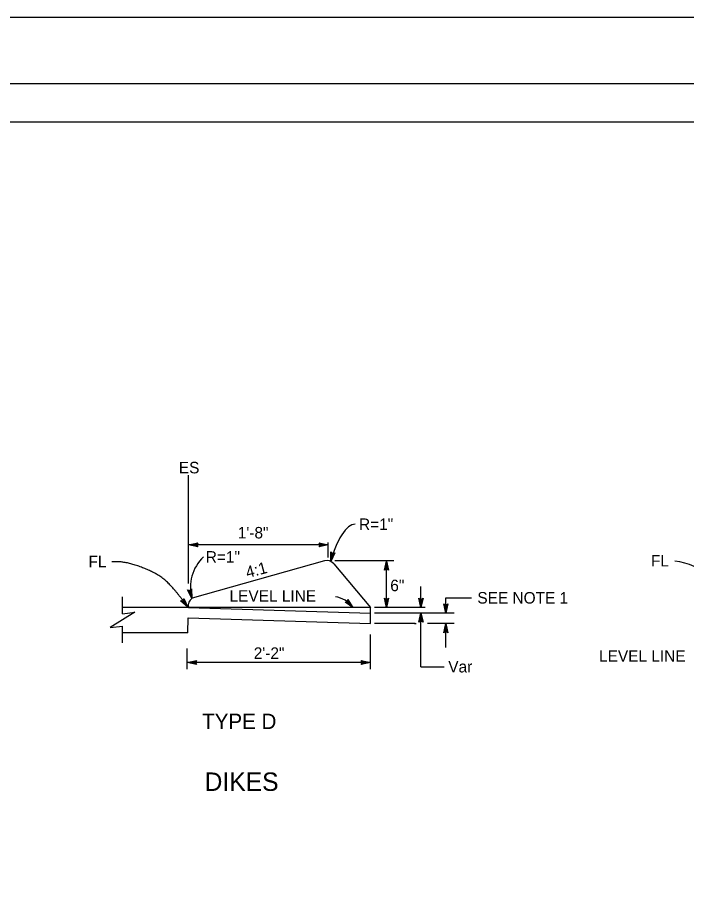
# Model space of a CAD drawing. Extents: x -894 to 866, y -472 to 714.
# Drawn here: x -238 to 198, y 149 to 714 of the extents above; entities that cross this region are included whole.
import ezdxf

# ---------------------------------------------------------------- set-up
doc = ezdxf.new("R2010")
doc.units = 0
for name, color, linetype in [('60 Nongeo Data', 7, 'Continuous'), ('border_PLOTTING-ELEMENTS', 7, 'Continuous'), ('border_rw_22x34_Cut_Lines', 7, 'Continuous'), ('border_SHEET', 7, 'Continuous'), ('rd_HMA-DIKE', 7, 'Continuous'), ('rd_HMA-DIKE-anno', 7, 'Continuous')]:
    doc.layers.add(name, color=color, linetype=linetype)

msp = doc.modelspace()

# ---------------------------------------------------------------- linework, layer by layer
at = {"layer": '60 Nongeo Data'}
for p, q in [((-169.28, 325.42), (-169.28, 336.42)), ((-169.28, 306.42), (-169.28, 317.42))]:
    msp.add_line(p, q, dxfattribs=at)
msp.add_lwpolyline([(-169.28, 325.42), (-161.28, 326.42), (-177.28, 316.42), (-169.28, 317.42)], dxfattribs=at)
at = {"layer": 'border_PLOTTING-ELEMENTS'}
for points in [[(-894.04, -472.44), (865.96, -472.44), (865.96, 713.56), (-894.04, 713.56)], [(-864.04, 670.56), (835.96, 670.56), (835.96, -429.44), (-864.04, -429.44)]]:
    msp.add_lwpolyline(points, close=True, dxfattribs=at)
at = {"layer": 'border_rw_22x34_Cut_Lines'}
msp.add_lwpolyline([(-864.04, 670.56), (835.96, 670.56), (835.96, -429.44), (-864.04, -429.44)], close=True, dxfattribs=at)
at = {"layer": 'border_SHEET'}
msp.add_line((-814.04, 645.56), (810.96, 645.56), dxfattribs=at)
at = {"layer": 'rd_HMA-DIKE'}
for p, q in [((-37.87, 359.85), (-123.96, 335.47)), ((-31.79, 357.97), (-7.99, 329.55)), ((-126.46, 329.55), (-169.28, 329.55)), ((-34.32, 329.55), (-126.46, 329.55)), ((-126.27, 329.58), (-7.99, 325.89)), ((-7.99, 329.55), (-34.32, 329.55)), ((-7.99, 319.14), (-7.99, 329.55)), ((-126.86, 312.95), (-126.62, 322.84)), ((-126.62, 322.84), (-7.99, 319.14)), ((-126.86, 312.95), (-169.28, 312.95))]:
    msp.add_line(p, q, dxfattribs=at)
for centre, radius, start, end in [((-36.28, 354.22), 5.85, 39.9364, 105.8119), ((-121.21, 330.99), 5.25, 121.5758, 195.5976)]:
    msp.add_arc(centre, radius, start, end, dxfattribs=at)
at = {"layer": 'rd_HMA-DIKE-anno'}
for p, q in [((-126.26, 345.05), (-126.26, 415.72)), ((-126.27, 370.28), (-120.27, 371.61)), ((-35.36, 370.28), (-126.27, 370.28)), ((-120.27, 368.94), (-126.27, 370.28)), ((-126.27, 370.28), (-126.27, 370.28)), ((-120.49, 369.3), (-124.89, 370.28)), ((-124.88, 370.29), (-120.5, 371.25)), ((-123.51, 370.28), (-120.68, 370.91)), ((-120.72, 369.66), (-123.51, 370.28)), ((-122.13, 370.28), (-120.92, 370.55)), ((-120.9, 370.01), (-122.13, 370.28)), ((-120.27, 371.61), (-121.07, 370.28)), ((-121.07, 370.28), (-120.27, 368.94)), ((-120.27, 371.61), (-120.27, 371.61)), ((-120.27, 368.94), (-120.27, 368.94)), ((-40.56, 370.28), (-41.36, 371.62)), ((-41.36, 371.62), (-41.36, 371.62)), ((-41.36, 371.62), (-35.36, 370.28)), ((-35.36, 370.28), (-41.36, 368.95)), ((-41.36, 368.95), (-40.56, 370.28)), ((-41.36, 368.95), (-41.36, 368.95)), ((-41.15, 371.27), (-36.74, 370.28)), ((-36.75, 370.28), (-41.13, 369.31)), ((-38.13, 370.28), (-40.95, 369.66)), ((-40.91, 370.91), (-38.13, 370.28)), ((-40.74, 370.56), (-39.51, 370.29)), ((-39.51, 370.29), (-40.72, 370.02)), ((-35.36, 362.1), (-35.36, 371.89)), ((-35.36, 370.28), (-35.36, 370.28)), ((-33.76, 359.5), (-33.65, 365.64)), ((-31.06, 365.02), (-33.76, 359.5)), ((-33.65, 365.64), (-33.65, 365.64)), ((-33.65, 365.64), (-32.55, 364.56)), ((-33.44, 360.85), (-33.36, 365.33)), ((-31.45, 364.89), (-33.44, 360.84)), ((-33.12, 362.19), (-33.06, 365.08)), ((-31.86, 364.75), (-33.12, 362.19)), ((-32.79, 363.53), (-32.77, 364.77)), ((-32.24, 364.66), (-32.79, 363.53)), ((-32.55, 364.56), (-31.06, 365.02)), ((-31.06, 365.02), (-31.06, 365.02)), ((-33.76, 359.5), (-33.76, 359.5)), ((7.26, 359.85), (-31.1, 359.85)), ((1.19, 353.71), (2.53, 359.71)), ((1.55, 353.92), (2.53, 358.33)), ((1.91, 354.16), (2.53, 356.94)), ((2.53, 359.71), (2.53, 359.71)), ((2.53, 359.71), (3.86, 353.71)), ((2.53, 329.55), (2.53, 359.71)), ((2.53, 356.94), (3.16, 354.12)), ((2.54, 358.32), (3.5, 353.94)), ((2.53, 354.51), (1.19, 353.71)), ((1.19, 353.71), (1.19, 353.71)), ((2.25, 354.33), (2.53, 355.56)), ((2.53, 355.56), (2.8, 354.35)), ((3.86, 353.71), (2.53, 354.51)), ((3.86, 353.71), (3.86, 353.71)), ((-124.09, 335.5), (-126.97, 340.93)), ((-126.97, 340.93), (-126.97, 340.93)), ((-126.97, 340.93), (-125.47, 340.51)), ((-124.47, 336.84), (-126.56, 340.8)), ((-124.82, 338.16), (-126.18, 340.72)), ((-125.19, 339.49), (-125.77, 340.59)), ((-125.47, 340.51), (-124.39, 341.64)), ((-125.25, 340.75), (-125.19, 339.49)), ((-124.96, 341.01), (-124.82, 338.16)), ((-124.68, 341.33), (-124.46, 336.83)), ((-124.39, 341.64), (-124.39, 341.64)), ((-124.39, 341.64), (-124.09, 335.5)), ((24.93, 329.55), (24.93, 343.18)), ((-131.49, 333.77), (-129.95, 333.92)), ((-126.86, 329.73), (-131.49, 333.77)), ((-131.49, 333.77), (-131.49, 333.77)), ((-127.69, 330.85), (-131.07, 333.79)), ((-128.5, 331.96), (-130.68, 333.86)), ((-129.32, 333.07), (-130.25, 333.88)), ((-129.95, 333.92), (-129.34, 335.35)), ((-129.83, 334.22), (-129.32, 333.07)), ((-129.65, 334.57), (-128.5, 331.96)), ((-129.5, 334.97), (-127.68, 330.84)), ((-129.34, 335.35), (-129.34, 335.35)), ((-129.34, 335.35), (-126.86, 329.73)), ((-124.09, 335.5), (-124.09, 335.5)), ((-24.49, 332.88), (-22.97, 333.23)), ((-21.27, 331.49), (-23.69, 333.07)), ((-22.23, 332.48), (-23.27, 333.16)), ((-22.97, 333.23), (-22.58, 334.74)), ((-22.9, 333.55), (-22.23, 332.48)), ((-22.77, 333.92), (-21.27, 331.49)), ((-22.68, 334.34), (-20.3, 330.5)), ((-22.58, 334.74), (-22.58, 334.74)), ((-22.58, 334.74), (-19.34, 329.51)), ((2.53, 329.55), (1.2, 335.55)), ((1.2, 335.55), (1.2, 335.55)), ((1.2, 335.55), (2.53, 334.75)), ((2.53, 330.94), (1.56, 335.31)), ((2.53, 332.31), (1.91, 335.13)), ((2.54, 333.69), (2.27, 334.9)), ((2.53, 334.75), (3.87, 335.55)), ((3.87, 335.55), (2.53, 329.55)), ((3.52, 335.33), (2.53, 330.93)), ((3.16, 335.1), (2.53, 332.31)), ((2.81, 334.92), (2.54, 333.69)), ((3.87, 335.55), (3.87, 335.55)), ((24.93, 329.55), (23.6, 335.55)), ((23.6, 335.55), (23.6, 335.55)), ((23.6, 335.55), (24.93, 334.75)), ((24.93, 330.94), (23.96, 335.31)), ((24.93, 332.31), (24.31, 335.13)), ((24.93, 333.69), (24.67, 334.9)), ((24.93, 334.75), (26.27, 335.55)), ((26.27, 335.55), (24.93, 329.55)), ((25.91, 335.33), (24.93, 330.93)), ((25.55, 335.1), (24.93, 332.31)), ((25.21, 334.92), (24.93, 333.69)), ((26.27, 335.55), (26.27, 335.55)), ((41.06, 335.8), (57.8, 335.8)), ((41.06, 329.55), (41.06, 335.8)), ((-126.86, 329.73), (-126.86, 329.73)), ((-19.34, 329.51), (-24.49, 332.88)), ((-24.49, 332.88), (-24.49, 332.88)), ((-20.31, 330.51), (-24.06, 332.96)), ((-19.34, 329.51), (-19.34, 329.51)), ((27.6, 329.55), (-5.38, 329.55)), ((2.53, 329.55), (2.53, 329.55)), ((24.93, 329.55), (24.93, 329.55)), ((41.15, 325.89), (39.82, 331.89)), ((39.82, 331.89), (39.82, 331.89)), ((39.82, 331.89), (41.15, 331.09)), ((41.15, 327.28), (40.18, 331.66)), ((41.15, 328.65), (40.53, 331.48)), ((41.15, 330.03), (40.89, 331.24)), ((41.15, 331.09), (42.49, 331.89)), ((42.49, 331.89), (41.15, 325.89)), ((42.13, 331.67), (41.15, 327.27)), ((41.77, 331.44), (41.15, 328.65)), ((41.43, 331.26), (41.15, 330.03)), ((42.49, 331.89), (42.49, 331.89)), ((39.23, 325.89), (-5.38, 325.89)), ((23.59, 319.89), (24.93, 325.89)), ((23.95, 320.11), (24.93, 324.51)), ((24.31, 320.34), (24.93, 323.13)), ((24.65, 320.52), (24.93, 321.75)), ((24.93, 325.89), (24.93, 325.89)), ((24.93, 325.89), (26.26, 319.89)), ((24.93, 324.5), (25.9, 320.13)), ((24.93, 323.13), (25.55, 320.3)), ((24.93, 321.75), (25.2, 320.54)), ((46.56, 325.89), (38.1, 325.89)), ((41.15, 325.89), (41.15, 325.89)), ((21.12, 319.14), (-5.38, 319.14)), ((20.69, 319.14), (21.76, 319.14)), ((24.93, 320.69), (23.59, 319.89)), ((23.59, 319.89), (23.59, 319.89)), ((24.84, 290.97), (24.84, 321.35)), ((26.26, 319.89), (24.93, 320.69)), ((26.26, 319.89), (26.26, 319.89)), ((46.56, 319.14), (29.07, 319.14)), ((39.81, 313.11), (41.15, 319.11)), ((40.17, 313.32), (41.15, 317.73)), ((40.53, 313.56), (41.15, 316.34)), ((41.15, 319.11), (41.15, 319.11)), ((41.15, 319.11), (42.48, 313.11)), ((41.15, 317.72), (42.12, 313.34)), ((41.15, 316.34), (41.77, 313.52)), ((-7.99, 289.27), (-7.99, 311.83)), ((41.15, 313.91), (39.81, 313.11)), ((39.81, 313.11), (39.81, 313.11)), ((40.87, 313.73), (41.15, 314.96)), ((41.15, 314.96), (41.42, 313.75)), ((41.15, 303.45), (41.15, 314.92)), ((42.48, 313.11), (41.15, 313.91)), ((42.48, 313.11), (42.48, 313.11)), ((-127.19, 289.27), (-127.19, 302.81)), ((-127.19, 293.67), (-121.19, 295)), ((-7.99, 293.67), (-127.19, 293.67)), ((-121.19, 292.33), (-127.19, 293.67)), ((-127.19, 293.67), (-127.19, 293.67)), ((-121.41, 292.69), (-125.81, 293.67)), ((-125.8, 293.68), (-121.43, 294.64)), ((-124.43, 293.67), (-121.61, 294.3)), ((-121.64, 293.05), (-124.43, 293.67)), ((-123.05, 293.67), (-121.84, 293.94)), ((-121.82, 293.4), (-123.05, 293.67)), ((-121.19, 295), (-121.99, 293.67)), ((-121.99, 293.67), (-121.19, 292.33)), ((-121.19, 295), (-121.19, 295)), ((-13.19, 293.67), (-13.99, 295.01)), ((-13.99, 295.01), (-13.99, 295.01)), ((-13.99, 295.01), (-7.99, 293.67)), ((-7.99, 293.67), (-13.99, 292.34)), ((-13.99, 292.34), (-13.19, 293.67)), ((-13.77, 294.66), (-9.37, 293.67)), ((-9.38, 293.67), (-13.76, 292.7)), ((-10.75, 293.68), (-13.58, 293.05)), ((-13.54, 294.3), (-10.75, 293.68)), ((-13.36, 293.95), (-12.14, 293.68)), ((-12.14, 293.68), (-13.34, 293.41)), ((-7.99, 293.67), (-7.99, 293.67)), ((-121.19, 292.33), (-121.19, 292.33)), ((-13.99, 292.34), (-13.99, 292.34)), ((24.84, 290.97), (40.02, 290.97))]:
    msp.add_line(p, q, dxfattribs=at)
for centre, radius, start, end in [((-97.83, 342.71), 27.23, 133.6796, 195.3677), ((183.32, 310.91), 49.24, 22.3731, 82.0445), ((-33.18, 319.64), 17, 35.5203, 81.9302)]:
    msp.add_arc(centre, radius, start, end, dxfattribs=at)
msp.add_ellipse((-24.08, 360.31), major_axis=(-6.98, -23.22), ratio=0.377132, start_param=3.236657, end_param=4.860166, dxfattribs=at)
msp.add_open_spline([(-126.86, 329.73), (-134.83, 341.03), (-146.12, 351.61), (-168.31, 359.98), (-176.18, 359.18)], degree=2, dxfattribs=at)

# ---------------------------------------------------------------- texts
for s, height, p in [('ES', 7.5, (-132.61, 416.79)), ('R=1"', 7.5, (-15.38, 379.93)), ('1\'-8"', 7.5, (-94.26, 374.42)), ('FL', 7.5, (-191.41, 355.65)), ('R=1"', 7.5, (-115.09, 358.66)), ('FL', 7.5, (174.53, 356.2)), ('6"', 7.5, (4.94, 340.09)), ('LEVEL LINE', 7.5, (-99.63, 333.27)), ('SEE NOTE 1', 7.5, (61.6, 332.05)), ('2\'-2"', 7.5, (-83.89, 296.04)), ('LEVEL LINE', 7.5, (140.77, 294.18)), ('Var', 7.5, (42.67, 287.22)), ('TYPE D', 10, (-117.45, 250.39)), ('DIKES', 12, (-115.88, 210.14))]:
    msp.add_text(s, height=height, dxfattribs=at).set_placement(p)
msp.add_text('4:1', height=7.5, rotation=14.9086, dxfattribs=at).set_placement((-87.99, 348.54))

doc.saveas('drawing.dxf')
